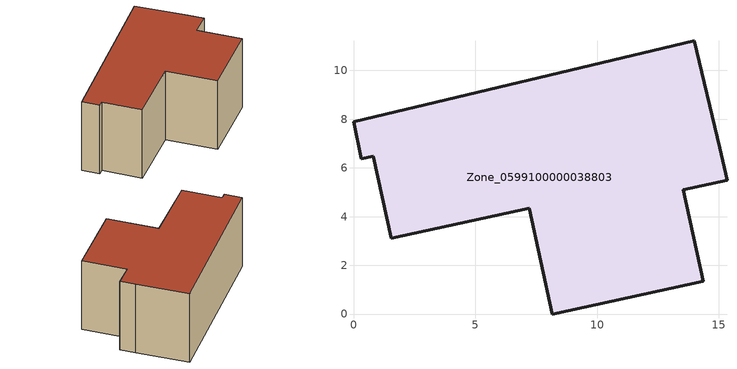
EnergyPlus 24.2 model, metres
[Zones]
Zone_0599100000038803
 floor ground (C_G): 14.36,1.35 8.16,0 7.21,4.35 1.55,3.12 0.82,6.48 0.33,6.38 0,7.89 13.99,11.21 15.04,6.82 15.33,5.5 13.54,5.11 z0
 wall outside (C_F): 0,7.89 0.33,6.38 0.82,6.48 1.55,3.12 7.21,4.35 8.16,0 14.36,1.35 13.54,5.11 15.33,5.5 15.04,6.82 13.99,11.21 0,7.89 z0:6.64
 roof outside (C_R): 15.33,5.5 15.04,6.82 13.99,11.21 0,7.89 0.33,6.38 0.82,6.48 1.55,3.12 7.21,4.35 8.16,0 14.36,1.35 13.54,5.11 z6.64
[BUILDING]
Pand.0599100000038803: North Axis=0; Terrain=City; Loads Convergence Tolerance Value=0.04; Temperature Convergence Tolerance Value=0.4; Solar Distribution=FullExterior; Maximum Number of Warmup Days=25; Minimum Number of Warmup Days=1
[Site:Location]
Rotterdam.The.Hague.AP_ZH_NLD Design_Conditions: Latitude=51.96; Longitude=4.45; Time Zone=1; Elevation=-4.5
[SITE:GROUNDTEMPERATURE:BUILDINGSURFACE]
18, 18, 18, 18, 18, 18, 18, 18, 18, 18, 18, 18
[MATERIAL] Thermal Absorptance=0.9; Solar Absorptance=0.7; Visible Absorptance=0.7
Name | Roughness | Thickness | Conductivity | Density | Specific Heat
G.TC.1946 | MediumSmooth | 0.15 | 1 | 540 | 1210
F.TC.1946 | Rough | 0.3 | 0.857143 | 1920 | 840
R.TC.1946 | MediumRough | 0.2 | 0.909091 | 1500 | 1000
[CONSTRUCTION]
C_G: G.TC.1946
C_F: F.TC.1946
C_R: R.TC.1946
[ZONE]
Zone_0599100000038803: Type=1; Multiplier=1; Ceiling Height=Autocalculate; Volume=Autocalculate; Floor Area=autocalculate; Part of Total Floor Area=Yes
[ZONEINFILTRATION:DESIGNFLOWRATE]
Infil_Zone_0599100000038803: Zone or ZoneList or Space or SpaceList=Zone_0599100000038803; Schedule=AlwaysOn; Design Flow Rate Calculation Method=Flow/Area; Flow Rate per Floor Area=0.003; Constant Term Coefficient=1; Temperature Term Coefficient=0; Velocity Term Coefficient=0; Velocity Squared Term Coefficient=0
[HVACTEMPLATE:ZONE:IDEALLOADSAIRSYSTEM]
Zone_0599100000038803: Maximum Heating Supply Air Temperature=50; Minimum Cooling Supply Air Temperature=13; Maximum Heating Supply Air Humidity Ratio=0.0156; Minimum Cooling Supply Air Humidity Ratio=0.0077; Heating Limit=NoLimit; Cooling Limit=NoLimit; Dehumidification Control Type=ConstantSensibleHeatRatio; Cooling Sensible Heat Ratio=0.7; Dehumidification Setpoint=60; Humidification Control Type=None; Humidification Setpoint=30; Outdoor Air Method=None; Outdoor Air Flow Rate per Person=0.00944; Outdoor Air Flow Rate per Zone Floor Area=0; Outdoor Air Flow Rate per Zone=0; Demand Controlled Ventilation Type=None; Outdoor Air Economizer Type=NoEconomizer; Heat Recovery Type=None; Sensible Heat Recovery Effectiveness=0.7; Latent Heat Recovery Effectiveness=0.65
[ZONECONTROL:THERMOSTAT]
ThermostatControl_Zone_0599100000038803: Zone or ZoneList=Zone_0599100000038803; Control Type Schedule=DualSetpointControlType; Control 1=Thermostat_Zone_0599100000038803; Temperature Difference Between Cutout And Setpoint=0
[THERMOSTATSETPOINT:DUALSETPOINT]
Thermostat_Zone_0599100000038803: Heating Setpoint Temperature Schedule=HeatingSetpoint_Zone_0599100000038803; Cooling Setpoint Temperature Schedule=CoolingSetpoint_Zone_0599100000038803
[SCHEDULE:COMPACT]
HeatingSetpoint_Zone_0599100000038803: Through: 12/31, For: AllDays, Until: 24:00, 21
CoolingSetpoint_Zone_0599100000038803: Through: 12/31, For: AllDays, Until: 24:00, 24
DualSetpointControlType: Through: 12/31, For: AllDays, Until: 24:00, 4
AlwaysOn: Through: 12/31, For: AllDays, Until: 24:00, 1
